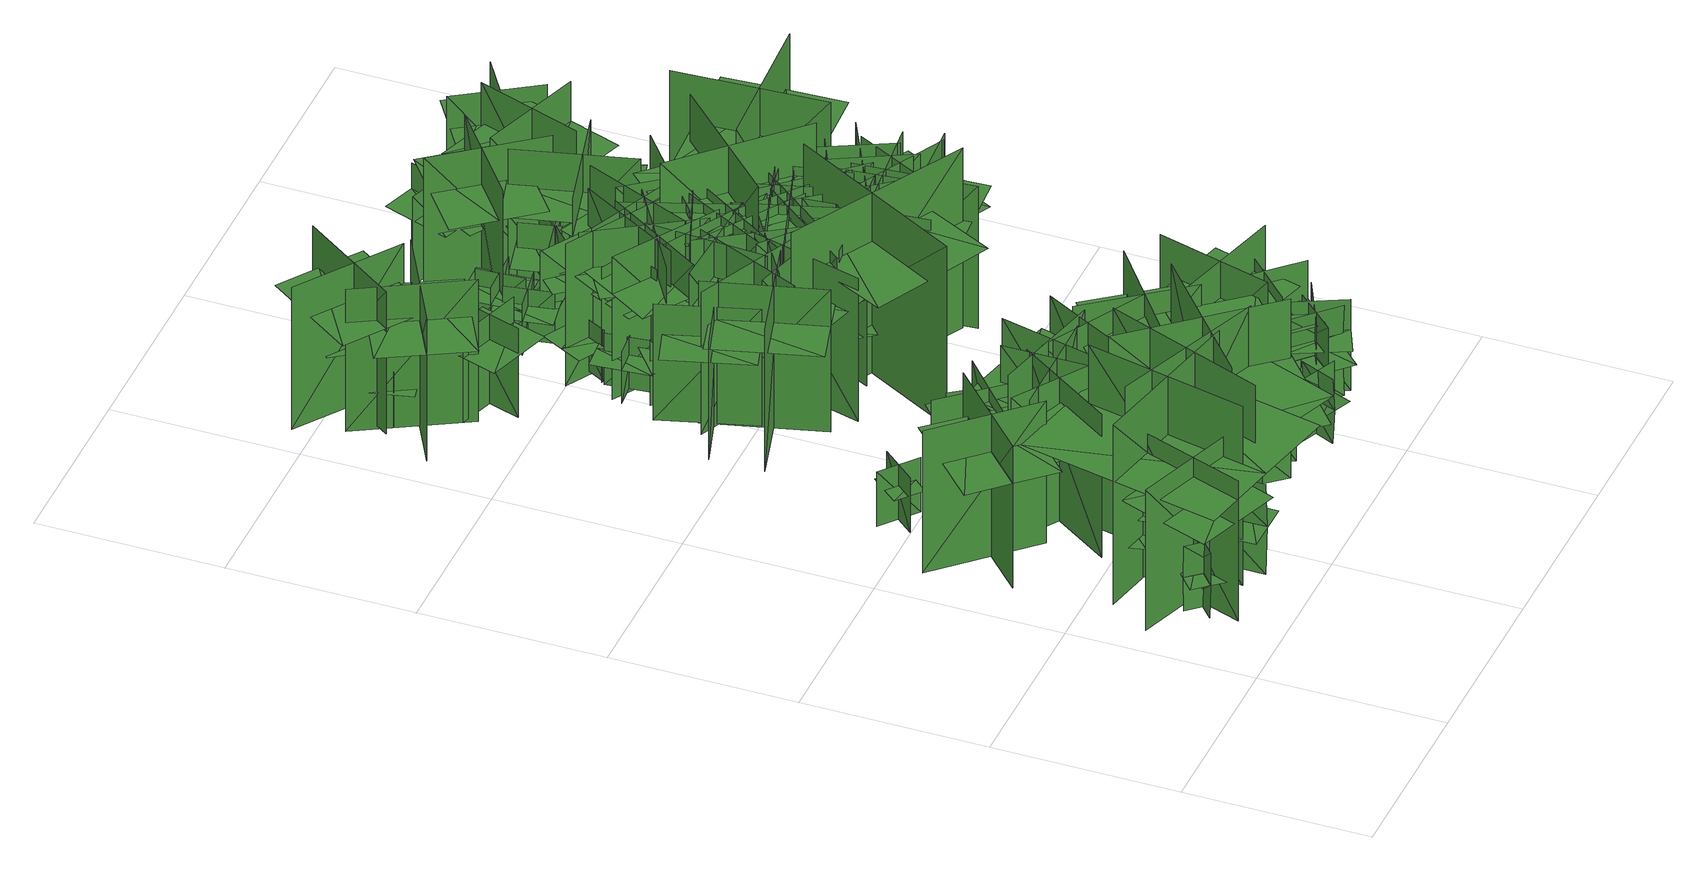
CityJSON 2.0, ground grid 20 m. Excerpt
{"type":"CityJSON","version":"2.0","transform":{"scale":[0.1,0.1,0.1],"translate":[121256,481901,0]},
"CityObjects":{
"tree1":{"type":"SolitaryVegetationObject","geometry":[{"type":"MultiSurface","lod":"1","boundaries":[[[0,1,2]],[[0,2,3]],[[4,5,6]],[[4,6,7]],[[8,9,5]],[[8,5,4]],[[10,11,1]],[[10,1,0]],[[0,1,12]],[[0,12,13]],[[0,14,15]],[[0,15,1]]]}]},
"tree2":{"type":"SolitaryVegetationObject","geometry":[{"type":"MultiSurface","lod":"1","boundaries":[[[16,17,18]],[[16,18,19]],[[20,21,22]],[[20,22,23]],[[24,25,26]],[[24,26,27]],[[24,27,28]],[[24,28,29]]]}]},
"tree3":{"type":"SolitaryVegetationObject","geometry":[{"type":"MultiSurface","lod":"1","boundaries":[[[30,31,32]],[[30,32,33]],[[34,35,36]],[[34,36,37]],[[38,39,40]],[[38,40,41]],[[38,41,42]],[[38,42,43]]]}]},
"tree4":{"type":"SolitaryVegetationObject","geometry":[{"type":"MultiSurface","lod":"1","boundaries":[[[44,45,46]],[[44,46,47]],[[48,49,50]],[[48,50,51]],[[52,53,54]],[[52,54,55]],[[52,56,57]],[[52,57,53]]]}]},
"tree5":{"type":"SolitaryVegetationObject","geometry":[{"type":"MultiSurface","lod":"1","boundaries":[[[58,59,60]],[[58,60,61]],[[62,63,64]],[[62,64,65]],[[66,67,68]],[[66,68,69]],[[66,70,71]],[[66,71,67]]]}]},
"tree6":{"type":"SolitaryVegetationObject","geometry":[{"type":"MultiSurface","lod":"1","boundaries":[[[72,73,74]],[[72,74,75]],[[76,77,78]],[[76,78,79]],[[80,81,77]],[[80,77,76]],[[82,83,73]],[[82,73,72]],[[72,73,84]],[[72,84,85]],[[72,86,87]],[[72,87,73]]]}]},
"tree7":{"type":"SolitaryVegetationObject","geometry":[{"type":"MultiSurface","lod":"1","boundaries":[[[88,89,90]],[[88,90,91]],[[92,93,94]],[[92,94,95]],[[96,97,98]],[[96,98,99]],[[96,99,100]],[[96,100,101]]]}]},
"tree8":{"type":"SolitaryVegetationObject","geometry":[{"type":"MultiSurface","lod":"1","boundaries":[[[102,103,104]],[[102,104,105]],[[106,107,108]],[[106,108,109]],[[110,111,112]],[[110,112,113]],[[110,113,114]],[[110,114,115]]]}]},
"tree9":{"type":"SolitaryVegetationObject","geometry":[{"type":"MultiSurface","lod":"1","boundaries":[[[116,117,118]],[[116,118,119]],[[120,121,122]],[[120,122,123]],[[124,125,126]],[[124,126,127]],[[124,128,129]],[[124,129,125]]]}]},
"tree10":{"type":"SolitaryVegetationObject","geometry":[{"type":"MultiSurface","lod":"1","boundaries":[[[130,131,132]],[[130,132,133]],[[134,135,136]],[[134,136,137]],[[138,139,140]],[[138,140,141]],[[138,141,142]],[[138,142,143]]]}]},
"tree11":{"type":"SolitaryVegetationObject","geometry":[{"type":"MultiSurface","lod":"1","boundaries":[[[144,145,146]],[[144,146,147]],[[148,149,150]],[[148,150,151]],[[152,153,149]],[[152,149,148]],[[154,155,145]],[[154,145,144]],[[144,145,156]],[[144,156,157]],[[144,158,159]],[[144,159,145]]]}]},
"tree12":{"type":"SolitaryVegetationObject","geometry":[{"type":"MultiSurface","lod":"1","boundaries":[[[160,161,162]],[[160,162,163]],[[164,165,166]],[[164,166,167]],[[168,169,170]],[[168,170,171]],[[168,171,172]],[[168,172,173]]]}]},
"tree13":{"type":"SolitaryVegetationObject","geometry":[{"type":"MultiSurface","lod":"1","boundaries":[[[174,175,176]],[[174,176,177]],[[178,179,180]],[[178,180,181]],[[182,183,184]],[[182,184,185]],[[182,186,187]],[[182,187,183]]]}]},
"tree14":{"type":"SolitaryVegetationObject","geometry":[{"type":"MultiSurface","lod":"1","boundaries":[[[188,189,190]],[[188,190,191]],[[192,193,194]],[[192,194,195]],[[196,197,198]],[[196,198,199]],[[196,199,200]],[[196,200,201]]]}]},
"tree15":{"type":"SolitaryVegetationObject","geometry":[{"type":"MultiSurface","lod":"1","boundaries":[[[202,203,204]],[[202,204,205]],[[206,207,208]],[[206,208,209]],[[210,211,212]],[[210,212,213]],[[210,214,215]],[[210,215,211]]]}]},
"tree16":{"type":"SolitaryVegetationObject","geometry":[{"type":"MultiSurface","lod":"1","boundaries":[[[216,217,218]],[[216,218,219]],[[220,221,222]],[[220,222,223]],[[224,225,226]],[[224,226,227]],[[224,228,229]],[[224,229,225]]]}]},
"tree17":{"type":"SolitaryVegetationObject","geometry":[{"type":"MultiSurface","lod":"1","boundaries":[[[230,231,232]],[[230,232,233]],[[234,235,236]],[[234,236,237]],[[238,239,240]],[[238,240,241]],[[238,241,242]],[[238,242,243]]]}]},
"tree18":{"type":"SolitaryVegetationObject","geometry":[{"type":"MultiSurface","lod":"1","boundaries":[[[244,245,246]],[[244,246,247]],[[248,249,250]],[[248,250,251]],[[252,253,254]],[[252,254,255]],[[252,255,256]],[[252,256,257]]]}]},
"tree19":{"type":"SolitaryVegetationObject","geometry":[{"type":"MultiSurface","lod":"1","boundaries":[[[258,259,260]],[[258,260,261]],[[262,263,264]],[[262,264,265]],[[266,267,268]],[[266,268,269]],[[266,270,271]],[[266,271,267]]]}]},
"tree20":{"type":"SolitaryVegetationObject","geometry":[{"type":"MultiSurface","lod":"1","boundaries":[[[272,273,274]],[[272,274,275]],[[276,277,278]],[[276,278,279]],[[280,281,282]],[[280,282,283]],[[280,284,285]],[[280,285,281]]]}]},
"tree21":{"type":"SolitaryVegetationObject","geometry":[{"type":"MultiSurface","lod":"1","boundaries":[[[286,287,288]],[[286,288,289]],[[290,291,292]],[[290,292,293]],[[294,295,296]],[[294,296,297]],[[294,298,299]],[[294,299,295]]]}]},
"tree22":{"type":"SolitaryVegetationObject","geometry":[{"type":"MultiSurface","lod":"1","boundaries":[[[300,301,302]],[[300,302,303]],[[304,305,306]],[[304,306,307]],[[308,309,310]],[[308,310,311]],[[308,311,312]],[[308,312,313]]]}]},
"tree23":{"type":"SolitaryVegetationObject","geometry":[{"type":"MultiSurface","lod":"1","boundaries":[[[314,315,316]],[[314,316,317]],[[318,319,320]],[[318,320,321]],[[322,323,324]],[[322,324,325]],[[322,326,327]],[[322,327,323]]]}]},
"tree24":{"type":"SolitaryVegetationObject","geometry":[{"type":"MultiSurface","lod":"1","boundaries":[[[328,329,330]],[[328,330,331]],[[332,333,334]],[[332,334,335]],[[336,337,338]],[[336,338,339]],[[336,340,341]],[[336,341,337]]]}]},
"tree25":{"type":"SolitaryVegetationObject","geometry":[{"type":"MultiSurface","lod":"1","boundaries":[[[342,343,344]],[[342,344,345]],[[346,347,348]],[[346,348,349]],[[350,351,352]],[[350,352,353]],[[350,354,355]],[[350,355,351]]]}]},
"tree26":{"type":"SolitaryVegetationObject","geometry":[{"type":"MultiSurface","lod":"1","boundaries":[[[356,357,358]],[[356,358,359]],[[360,361,362]],[[360,362,363]],[[364,365,366]],[[364,366,367]],[[364,367,368]],[[364,368,369]]]}]},
"tree27":{"type":"SolitaryVegetationObject","geometry":[{"type":"MultiSurface","lod":"1","boundaries":[[[370,371,372]],[[370,372,373]],[[374,375,376]],[[374,376,377]],[[378,379,380]],[[378,380,381]],[[378,381,382]],[[378,382,383]]]}]},
"tree28":{"type":"SolitaryVegetationObject","geometry":[{"type":"MultiSurface","lod":"1","boundaries":[[[384,385,386]],[[384,386,387]],[[388,389,390]],[[388,390,391]],[[392,393,394]],[[392,394,395]],[[392,395,396]],[[392,396,397]]]}]},
"tree29":{"type":"SolitaryVegetationObject","geometry":[{"type":"MultiSurface","lod":"1","boundaries":[[[398,399,400]],[[398,400,401]],[[402,403,404]],[[402,404,405]],[[406,407,408]],[[406,408,409]],[[406,409,410]],[[406,410,411]]]}]},
"tree30":{"type":"SolitaryVegetationObject","geometry":[{"type":"MultiSurface","lod":"1","boundaries":[[[412,413,414]],[[412,414,415]],[[416,417,418]],[[416,418,419]],[[420,421,422]],[[420,422,423]],[[420,424,425]],[[420,425,421]]]}]},
"tree31":{"type":"SolitaryVegetationObject","geometry":[{"type":"MultiSurface","lod":"1","boundaries":[[[426,427,428]],[[426,428,429]],[[430,431,432]],[[430,432,433]],[[434,435,436]],[[434,436,437]],[[434,438,439]],[[434,439,435]]]}]},
"tree32":{"type":"SolitaryVegetationObject","geometry":[{"type":"MultiSurface","lod":"1","boundaries":[[[440,441,442]],[[440,442,443]],[[444,445,446]],[[444,446,447]],[[448,449,450]],[[448,450,451]],[[448,452,453]],[[448,453,449]]]}]},
"tree33":{"type":"SolitaryVegetationObject","geometry":[{"type":"MultiSurface","lod":"1","boundaries":[[[454,455,456]],[[454,456,457]],[[458,459,460]],[[458,460,461]],[[462,463,464]],[[462,464,465]],[[462,465,466]],[[462,466,467]]]}]},
"tree34":{"type":"SolitaryVegetationObject","geometry":[{"type":"MultiSurface","lod":"1","boundaries":[[[468,469,470]],[[468,470,471]],[[472,473,474]],[[472,474,475]],[[476,477,478]],[[476,478,479]],[[476,479,480]],[[476,480,481]]]}]},
"tree35":{"type":"SolitaryVegetationObject","geometry":[{"type":"MultiSurface","lod":"1","boundaries":[[[482,483,484]],[[482,484,485]],[[486,487,488]],[[486,488,489]],[[490,491,492]],[[490,492,493]],[[490,494,495]],[[490,495,491]]]}]},
"tree36":{"type":"SolitaryVegetationObject","geometry":[{"type":"MultiSurface","lod":"1","boundaries":[[[496,497,498]],[[496,498,499]],[[500,501,502]],[[500,502,503]],[[504,505,506]],[[504,506,507]],[[504,507,508]],[[504,508,509]]]}]},
"tree37":{"type":"SolitaryVegetationObject","geometry":[{"type":"MultiSurface","lod":"1","boundaries":[[[510,511,512]],[[510,512,513]],[[514,515,516]],[[514,516,517]],[[518,519,520]],[[518,520,521]],[[518,521,522]],[[518,522,523]]]}]},
"tree38":{"type":"SolitaryVegetationObject","geometry":[{"type":"MultiSurface","lod":"1","boundaries":[[[524,525,526]],[[524,526,527]],[[528,529,530]],[[528,530,531]],[[532,533,534]],[[532,534,535]],[[532,536,537]],[[532,537,533]]]}]},
"tree39":{"type":"SolitaryVegetationObject","geometry":[{"type":"MultiSurface","lod":"1","boundaries":[[[538,539,540]],[[538,540,541]],[[542,543,544]],[[542,544,545]],[[546,547,543]],[[546,543,542]],[[548,549,539]],[[548,539,538]],[[538,539,550]],[[538,550,551]],[[538,552,553]],[[538,553,539]]]}]},
"tree40":{"type":"SolitaryVegetationObject","geometry":[{"type":"MultiSurface","lod":"1","boundaries":[[[554,555,556]],[[554,556,557]],[[558,559,560]],[[558,560,561]],[[562,563,564]],[[562,564,565]],[[562,566,567]],[[562,567,563]]]}]},
"tree41":{"type":"SolitaryVegetationObject","geometry":[{"type":"MultiSurface","lod":"1","boundaries":[[[568,569,570]],[[568,570,571]],[[572,573,574]],[[572,574,575]],[[576,577,578]],[[576,578,579]],[[576,579,580]],[[576,580,581]]]}]},
"tree42":{"type":"SolitaryVegetationObject","geometry":[{"type":"MultiSurface","lod":"1","boundaries":[[[582,583,584]],[[582,584,585]],[[586,587,588]],[[586,588,589]],[[590,591,592]],[[590,592,593]],[[590,594,595]],[[590,595,591]]]}]},
"tree43":{"type":"SolitaryVegetationObject","geometry":[{"type":"MultiSurface","lod":"1","boundaries":[[[596,597,598]],[[596,598,599]],[[600,601,602]],[[600,602,603]],[[604,605,606]],[[604,606,607]],[[604,607,608]],[[604,608,609]]]}]},
"tree44":{"type":"SolitaryVegetationObject","geometry":[{"type":"MultiSurface","lod":"1","boundaries":[[[610,611,612]],[[610,612,613]],[[614,615,616]],[[614,616,617]],[[618,619,620]],[[618,620,621]],[[618,621,622]],[[618,622,623]]]}]},
"tree45":{"type":"SolitaryVegetationObject","geometry":[{"type":"MultiSurface","lod":"1","boundaries":[[[624,625,626]],[[624,626,627]],[[628,629,630]],[[628,630,631]],[[632,633,634]],[[632,634,635]],[[632,636,637]],[[632,637,633]]]}]},
"tree46":{"type":"SolitaryVegetationObject","geometry":[{"type":"MultiSurface","lod":"1","boundaries":[[[638,639,640]],[[638,640,641]],[[642,643,644]],[[642,644,645]],[[646,647,648]],[[646,648,649]],[[646,650,651]],[[646,651,647]]]}]},
"tree47":{"type":"SolitaryVegetationObject","geometry":[{"type":"MultiSurface","lod":"1","boundaries":[[[652,653,654]],[[652,654,655]],[[656,657,658]],[[656,658,659]],[[660,661,662]],[[660,662,663]],[[660,663,664]],[[660,664,665]]]}]},
"tree48":{"type":"SolitaryVegetationObject","geometry":[{"type":"MultiSurface","lod":"1","boundaries":[[[666,667,668]],[[666,668,669]],[[670,671,672]],[[670,672,673]],[[674,675,676]],[[674,676,677]],[[674,678,679]],[[674,679,675]]]}]},
"tree49":{"type":"SolitaryVegetationObject","geometry":[{"type":"MultiSurface","lod":"1","boundaries":[[[680,681,682]],[[680,682,683]],[[684,685,686]],[[684,686,687]],[[688,689,690]],[[688,690,691]],[[688,692,693]],[[688,693,689]]]}]},
"tree50":{"type":"SolitaryVegetationObject","geometry":[{"type":"MultiSurface","lod":"1","boundaries":[[[694,695,696]],[[694,696,697]],[[698,699,700]],[[698,700,701]],[[702,703,704]],[[702,704,705]],[[702,706,707]],[[702,707,703]]]}]},
"tree51":{"type":"SolitaryVegetationObject","geometry":[{"type":"MultiSurface","lod":"1","boundaries":[[[708,709,710]],[[708,710,711]],[[712,713,714]],[[712,714,715]],[[716,717,718]],[[716,718,719]],[[716,719,720]],[[716,720,721]]]}]},
"tree52":{"type":"SolitaryVegetationObject","geometry":[{"type":"MultiSurface","lod":"1","boundaries":[[[722,723,724]],[[722,724,725]],[[726,727,728]],[[726,728,729]],[[730,731,727]],[[730,727,726]],[[732,733,723]],[[732,723,722]],[[722,723,734]],[[722,734,735]],[[722,736,737]],[[722,737,723]]]}]},
"tree53":{"type":"SolitaryVegetationObject","geometry":[{"type":"MultiSurface","lod":"1","boundaries":[[[738,739,740]],[[738,740,741]],[[742,743,744]],[[742,744,745]],[[746,747,748]],[[746,748,749]],[[746,750,751]],[[746,751,747]]]}]},
"tree54":{"type":"SolitaryVegetationObject","geometry":[{"type":"MultiSurface","lod":"1","boundaries":[[[752,753,754]],[[752,754,755]],[[756,757,758]],[[756,758,759]],[[760,761,762]],[[760,762,763]],[[760,764,765]],[[760,765,761]]]}]},
"tree55":{"type":"SolitaryVegetationObject","geometry":[{"type":"MultiSurface","lod":"1","boundaries":[[[766,767,768]],[[766,768,769]],[[770,771,772]],[[770,772,773]],[[774,775,776]],[[774,776,777]],[[774,778,779]],[[774,779,775]]]}]},
"tree56":{"type":"SolitaryVegetationObject","geometry":[{"type":"MultiSurface","lod":"1","boundaries":[[[780,781,782]],[[780,782,783]],[[784,785,786]],[[784,786,787]],[[788,789,790]],[[788,790,791]],[[788,792,793]],[[788,793,789]]]}]},
"tree57":{"type":"SolitaryVegetationObject","geometry":[{"type":"MultiSurface","lod":"1","boundaries":[[[794,795,796]],[[794,796,797]],[[798,799,800]],[[798,800,801]],[[802,803,804]],[[802,804,805]],[[802,806,807]],[[802,807,803]]]}]},
"tree58":{"type":"SolitaryVegetationObject","geometry":[{"type":"MultiSurface","lod":"1","boundaries":[[[808,809,810]],[[808,810,811]],[[812,813,814]],[[812,814,815]],[[816,817,818]],[[816,818,819]],[[816,820,821]],[[816,821,817]]]}]},
"tree59":{"type":"SolitaryVegetationObject","geometry":[{"type":"MultiSurface","lod":"1","boundaries":[[[822,823,824]],[[822,824,825]],[[826,827,828]],[[826,828,829]],[[830,831,832]],[[830,832,833]],[[830,833,834]],[[830,834,835]]]}]},
"tree60":{"type":"SolitaryVegetationObject","geometry":[{"type":"MultiSurface","lod":"1","boundaries":[[[836,837,838]],[[836,838,839]],[[840,841,842]],[[840,842,843]],[[844,845,846]],[[844,846,847]],[[844,848,849]],[[844,849,845]]]}]},
"tree61":{"type":"SolitaryVegetationObject","geometry":[{"type":"MultiSurface","lod":"1","boundaries":[[[850,851,852]],[[850,852,853]],[[854,855,856]],[[854,856,857]],[[858,859,860]],[[858,860,861]],[[858,862,863]],[[858,863,859]]]}]},
"tree62":{"type":"SolitaryVegetationObject","geometry":[{"type":"MultiSurface","lod":"1","boundaries":[[[864,865,866]],[[864,866,867]],[[868,869,870]],[[868,870,871]],[[872,873,874]],[[872,874,875]],[[872,876,877]],[[872,877,873]]]}]},
"tree63":{"type":"SolitaryVegetationObject","geometry":[{"type":"MultiSurface","lod":"1","boundaries":[[[878,879,880]],[[878,880,881]],[[882,883,884]],[[882,884,885]],[[886,887,888]],[[886,888,889]],[[886,890,891]],[[886,891,887]]]}]},
"tree64":{"type":"SolitaryVegetationObject","geometry":[{"type":"MultiSurface","lod":"1","boundaries":[[[892,893,894]],[[892,894,895]],[[896,897,898]],[[896,898,899]],[[900,901,902]],[[900,902,903]],[[900,904,905]],[[900,905,901]]]}]},
"tree65":{"type":"SolitaryVegetationObject","geometry":[{"type":"MultiSurface","lod":"1","boundaries":[[[906,907,908]],[[906,908,909]],[[910,911,912]],[[910,912,913]],[[914,915,916]],[[914,916,917]],[[914,917,918]],[[914,918,919]]]}]},
"tree66":{"type":"SolitaryVegetationObject","geometry":[{"type":"MultiSurface","lod":"1","boundaries":[[[920,921,922]],[[920,922,923]],[[924,925,926]],[[924,926,927]],[[928,929,930]],[[928,930,931]],[[928,932,933]],[[928,933,929]]]}]},
"tree67":{"type":"SolitaryVegetationObject","geometry":[{"type":"MultiSurface","lod":"1","boundaries":[[[934,935,936]],[[934,936,937]],[[938,939,940]],[[938,940,941]],[[942,943,944]],[[942,944,945]],[[942,946,947]],[[942,947,943]]]}]},
"tree68":{"type":"SolitaryVegetationObject","geometry":[{"type":"MultiSurface","lod":"1","boundaries":[[[948,949,950]],[[948,950,951]],[[952,953,954]],[[952,954,955]],[[956,957,958]],[[956,958,959]],[[956,959,960]],[[956,960,961]]]}]},
"tree69":{"type":"SolitaryVegetationObject","geometry":[{"type":"MultiSurface","lod":"1","boundaries":[[[962,963,964]],[[962,964,965]],[[966,967,968]],[[966,968,969]],[[970,971,972]],[[970,972,973]],[[970,974,975]],[[970,975,971]]]}]},
"tree70":{"type":"SolitaryVegetationObject","geometry":[{"type":"MultiSurface","lod":"1","boundaries":[[[976,977,978]],[[976,978,979]],[[980,981,982]],[[980,982,983]],[[984,985,986]],[[984,986,987]],[[984,988,989]],[[984,989,985]]]}]},
"tree71":{"type":"SolitaryVegetationObject","geometry":[{"type":"MultiSurface","lod":"1","boundaries":[[[990,991,992]],[[990,992,993]],[[994,995,996]],[[994,996,997]],[[998,999,1000]],[[998,1000,1001]],[[998,1001,1002]],[[998,1002,1003]]]}]},
"tree72":{"type":"SolitaryVegetationObject","geometry":[{"type":"MultiSurface","lod":"1","boundaries":[[[1004,1005,1006]],[[1004,1006,1007]],[[1008,1009,1010]],[[1008,1010,1011]],[[1012,1013,1014]],[[1012,1014,1015]],[[1012,1015,1016]],[[1012,1016,1017]]]}]},
"tree73":{"type":"SolitaryVegetationObject","geometry":[{"type":"MultiSurface","lod":"1","boundaries":[[[1018,1019,1020]],[[1018,1020,1021]],[[1022,1023,1024]],[[1022,1024,1025]],[[1026,1027,1028]],[[1026,1028,1029]],[[1026,1030,1031]],[[1026,1031,1027]]]}]},
"tree74":{"type":"SolitaryVegetationObject","geometry":[{"type":"MultiSurface","lod":"1","boundaries":[[[1032,1033,1034]],[[1032,1034,1035]],[[1036,1037,1038]],[[1036,1038,1039]],[[1040,1041,1042]],[[1040,1042,1043]],[[1040,1044,1045]],[[1040,1045,1041]]]}]},
"tree75":{"type":"SolitaryVegetationObject","geometry":[{"type":"MultiSurface","lod":"1","boundaries":[[[1046,1047,1048]],[[1046,1048,1049]],[[1050,1051,1052]],[[1050,1052,1053]],[[1054,1055,1056]],[[1054,1056,1057]],[[1054,1058,1059]],[[1054,1059,1055]]]}]},
"tree76":{"type":"SolitaryVegetationObject","geometry":[{"type":"MultiSurface","lod":"1","boundaries":[[[1060,1061,1062]],[[1060,1062,1063]],[[1064,1065,1066]],[[1064,1066,1067]],[[1068,1069,1070]],[[1068,1070,1071]],[[1068,1072,1073]],[[1068,1073,1069]]]}]},
"tree77":{"type":"SolitaryVegetationObject","geometry":[{"type":"MultiSurface","lod":"1","boundaries":[[[1074,1075,1076]],[[1074,1076,1077]],[[1078,1079,1080]],[[1078,1080,1081]],[[1082,1083,1084]],[[1082,1084,1085]],[[1082,1085,1086]],[[1082,1086,1087]]]}]},
"tree78":{"type":"SolitaryVegetationObject","geometry":[{"type":"MultiSurface","lod":"1","boundaries":[[[1088,1089,1090]],[[1088,1090,1091]],[[1092,1093,1094]],[[1092,1094,1095]],[[1096,1097,1098]],[[1096,1098,1099]],[[1096,1100,1101]],[[1096,1101,1097]]]}]},
"tree79":{"type":"SolitaryVegetationObject","geometry":[{"type":"MultiSurface","lod":"1","boundaries":[[[1102,1103,1104]],[[1102,1104,1105]],[[1106,1107,1108]],[[1106,1108,1109]],[[1110,1111,1112]],[[1110,1112,1113]],[[1110,1114,1115]],[[1110,1115,1111]]]}]},
"tree80":{"type":"SolitaryVegetationObject","geometry":[{"type":"MultiSurface","lod":"1","boundaries":[[[1116,1117,1118]],[[1116,1118,1119]],[[1120,1121,1122]],[[1120,1122,1123]],[[1124,1125,1126]],[[1124,1126,1127]],[[1124,1127,1128]],[[1124,1128,1129]]]}]},
"tree81":{"type":"SolitaryVegetationObject","geometry":[{"type":"MultiSurface","lod":"1","boundaries":[[[1130,1131,1132]],[[1130,1132,1133]],[[1134,1135,1136]],[[1134,1136,1137]],[[1138,1139,1140]],[[1138,1140,1141]],[[1138,1142,1143]],[[1138,1143,1139]]]}]},
"tree82":{"type":"SolitaryVegetationObject","geometry":[{"type":"MultiSurface","lod":"1","boundaries":[[[1144,1145,1146]],[[1144,1146,1147]],[[1148,1149,1150]],[[1148,1150,1151]],[[1152,1153,1154]],[[1152,1154,1155]],[[1152,1156,1157]],[[1152,1157,1153]]]}]},
"tree83":{"type":"SolitaryVegetationObject","geometry":[{"type":"MultiSurface","lod":"1","boundaries":[[[1158,1159,1160]],[[1158,1160,1161]],[[1162,1163,1164]],[[1162,1164,1165]],[[1166,1167,1168]],[[1166,1168,1169]],[[1166,1170,1171]],[[1166,1171,1167]]]}]},
"tree84":{"type":"SolitaryVegetationObject","geometry":[{"type":"MultiSurface","lod":"1","boundaries":[[[1172,1173,1174]],[[1172,1174,1175]],[[1176,1177,1178]],[[1176,1178,1179]],[[1180,1181,1182]],[[1180,1182,1183]],[[1180,1183,1184]],[[1180,1184,1185]]]}]},
"tree85":{"type":"SolitaryVegetationObject","geometry":[{"type":"MultiSurface","lod":"1","boundaries":[[[1186,1187,1188]],[[1186,1188,1189]],[[1190,1191,1192]],[[1190,1192,1193]],[[1194,1195,1196]],[[1194,1196,1197]],[[1194,1198,1199]],[[1194,1199,1195]]]}]},
"tree86":{"type":"SolitaryVegetationObject","geometry":[{"type":"MultiSurface","lod":"1","boundaries":[[[1200,1201,1202]],[[1200,1202,1203]],[[1204,1205,1206]],[[1204,1206,1207]],[[1208,1209,1210]],[[1208,1210,1211]],[[1208,1211,1212]],[[1208,1212,1213]]]}]},
"tree87":{"type":"SolitaryVegetationObject","geometry":[{"type":"MultiSurface","lod":"1","boundaries":[[[1214,1215,1216]],[[1214,1216,1217]],[[1218,1219,1220]],[[1218,1220,1221]],[[1222,1223,1224]],[[1222,1224,1225]],[[1222,1225,1226]],[[1222,1226,1227]]]}]},
"tree88":{"type":"SolitaryVegetationObject","geometry":[{"type":"MultiSurface","lod":"1","boundaries":[[[1228,1229,1230]],[[1228,1230,1231]],[[1232,1233,1234]],[[1232,1234,1235]],[[1236,1237,1238]],[[1236,1238,1239]],[[1236,1240,1241]],[[1236,1241,1237]]]}]},
"tree89":{"type":"SolitaryVegetationObject","geometry":[{"type":"MultiSurface","lod":"1","boundaries":[[[1242,1243,1244]],[[1242,1244,1245]],[[1246,1247,1248]],[[1246,1248,1249]],[[1250,1251,1252]],[[1250,1252,1253]],[[1250,1254,1255]],[[1250,1255,1251]]]}]},
"tree90":{"type":"SolitaryVegetationObject","geometry":[{"type":"MultiSurface","lod":"1","boundaries":[[[1256,1257,1258]],[[1256,1258,1259]],[[1260,1261,1262]],[[1260,1262,1263]],[[1264,1265,1266]],[[1264,1266,1267]],[[1264,1268,1269]],[[1264,1269,1265]]]}]},
"tree91":{"type":"SolitaryVegetationObject","geometry":[{"type":"MultiSurface","lod":"1","boundaries":[[[1270,1271,1272]],[[1270,1272,1273]],[[1274,1275,1276]],[[1274,1276,1277]],[[1278,1279,1280]],[[1278,1280,1281]],[[1278,1282,1283]],[[1278,1283,1279]]]}]},
"tree92":{"type":"SolitaryVegetationObject","geometry":[{"type":"MultiSurface","lod":"1","boundaries":[[[1284,1285,1286]],[[1284,1286,1287]],[[1288,1289,1290]],[[1288,1290,1291]],[[1292,1293,1294]],[[1292,1294,1295]],[[1292,1296,1297]],[[1292,1297,1293]]]}]},
"tree93":{"type":"SolitaryVegetationObject","geometry":[{"type":"MultiSurface","lod":"1","boundaries":[[[1298,1299,1300]],[[1298,1300,1301]],[[1302,1303,1304]],[[1302,1304,1305]],[[1306,1307,1308]],[[1306,1308,1309]],[[1306,1309,1310]],[[1306,1310,1311]]]}]},
"tree94":{"type":"SolitaryVegetationObject","geometry":[{"type":"MultiSurface","lod":"1","boundaries":[[[1312,1313,1314]],[[1312,1314,1315]],[[1316,1317,1318]],[[1316,1318,1319]],[[1320,1321,1322]],[[1320,1322,1323]],[[1320,1324,1325]],[[1320,1325,1321]]]}]},
"tree95":{"type":"SolitaryVegetationObject","geometry":[{"type":"MultiSurface","lod":"1","boundaries":[[[1326,1327,1328]],[[1326,1328,1329]],[[1330,1331,1332]],[[1330,1332,1333]],[[1334,1335,1336]],[[1334,1336,1337]],[[1334,1337,1338]],[[1334,1338,1339]]]}]},
"tree96":{"type":"SolitaryVegetationObject","geometry":[{"type":"MultiSurface","lod":"1","boundaries":[[[1340,1341,1342]],[[1340,1342,1343]],[[1344,1345,1346]],[[1344,1346,1347]],[[1348,1349,1350]],[[1348,1350,1351]],[[1348,1351,1352]],[[1348,1352,1353]]]}]},
"tree97":{"type":"SolitaryVegetationObject","geometry":[{"type":"MultiSurface","lod":"1","boundaries":[[[1354,1355,1356]],[[1354,1356,1357]],[[1358,1359,1360]],[[1358,1360,1361]],[[1362,1363,1364]],[[1362,1364,1365]],[[1362,1366,1367]],[[1362,1367,1363]]]}]},
"tree98":{"type":"SolitaryVegetationObject","geometry":[{"type":"MultiSurface","lod":"1","boundaries":[[[1368,1369,1370]],[[1368,1370,1371]],[[1372,1373,1374]],[[1372,1374,1375]],[[1376,1377,1378]],[[1376,1378,1379]],[[1376,1379,1380]],[[1376,1380,1381]]]}]},
"tree99":{"type":"SolitaryVegetationObject","geometry":[{"type":"MultiSurface","lod":"1","boundaries":[[[1382,1383,1384]],[[1382,1384,1385]],[[1386,1387,1388]],[[1386,1388,1389]],[[1390,1391,1392]],[[1390,1392,1393]],[[1390,1393,1394]],[[1390,1394,1395]]]}]},
"tree100":{"type":"SolitaryVegetationObject","geometry":[{"type":"MultiSurface","lod":"1","boundaries":[[[1396,1397,1398]],[[1396,1398,1399]],[[1400,1401,1402]],[[1400,1402,1403]],[[1404,1405,1406]],[[1404,1406,1407]],[[1404,1407,1408]],[[1404,1408,1409]]]}]},
"tree101":{"type":"SolitaryVegetationObject","geometry":[{"type":"MultiSurface","lod":"1","boundaries":[[[1410,1411,1412]],[[1410,1412,1413]],[[1414,1415,1416]],[[1414,1416,1417]],[[1418,1419,1420]],[[1418,1420,1421]],[[1418,1421,1422]],[[1418,1422,1423]]]}]},
"tree102":{"type":"SolitaryVegetationObject","geometry":[{"type":"MultiSurface","lod":"1","boundaries":[[[1424,1425,1426]],[[1424,1426,1427]],[[1428,1429,1430]],[[1428,1430,1431]],[[1432,1433,1434]],[[1432,1434,1435]],[[1432,1435,1436]],[[1432,1436,1437]]]}]},
"tree103":{"type":"SolitaryVegetationObject","geometry":[{"type":"MultiSurface","lod":"1","boundaries":[[[1438,1439,1440]],[[1438,1440,1441]],[[1442,1443,1444]],[[1442,1444,1445]],[[1446,1447,1448]],[[1446,1448,1449]],[[1446,1450,1451]],[[1446,1451,1447]]]}]},
"tree104":{"type":"SolitaryVegetationObject","geometry":[{"type":"MultiSurface","lod":"1","boundaries":[[[1452,1453,1454]],[[1452,1454,1455]],[[1456,1457,1458]],[[1456,1458,1459]],[[1460,1461,1462]],[[1460,1462,1463]],[[1460,1463,1464]],[[1460,1464,1465]]]}]},
"tree105":{"type":"SolitaryVegetationObject","geometry":[{"type":"MultiSurface","lod":"1","boundaries":[[[1466,1467,1468]],[[1466,1468,1469]],[[1470,1471,1472]],[[1470,1472,1473]],[[1474,1475,1476]],[[1474,1476,1477]],[[1474,1477,1478]],[[1474,1478,1479]]]}]}
},
"vertices":[
[102,103,47],[70,75,47],[84,58,47],[116,86,47],[100,73,47],[73,105,47],[71,104,86],[99,72,86],[99,72,8],[71,104,8],[101,104,8],[69,76,8],[70,75,86],[102,103,86],[88,119,47],[56,91,47],
[76,49,7],[119,169,7],[119,169,177],[76,49,177],[150,84,7],[150,84,177],[29,127,177],[29,127,7],[150,84,123],[168,134,123],[72,169,123],[53,118,123],[35,68,123],[131,34,123],
[102,184,8],[117,125,8],[117,125,90],[102,184,90],[80,147,8],[140,162,8],[140,162,90],[80,147,90],[87,149,59],[93,124,59],[135,134,59],[129,159,59],[123,184,59],[81,174,59],
[139,101,8],[129,167,8],[129,167,118],[139,101,118],[169,143,8],[103,132,8],[103,132,118],[169,143,118],[169,143,82],[103,132,82],[109,96,82],[175,107,82],[163,178,82],[98,168,82],
[136,360,10],[42,271,10],[42,271,182],[136,360,182],[33,362,10],[123,268,10],[123,268,182],[33,362,182],[128,352,137],[42,271,137],[77,233,137],[163,315,137],[93,390,137],[6,308,137],
[189,82,62],[130,81,62],[130,51,62],[189,51,62],[161,52,62],[160,111,62],[157,111,116],[157,52,116],[157,52,7],[157,111,7],[189,84,7],[129,84,7],[130,81,116],[189,82,116],[189,112,62],[129,112,62],
[239,133,7],[239,133,224],[57,172,224],[57,172,7],[132,66,7],[132,66,224],[170,242,224],[170,242,7],[126,39,154],[218,19,154],[265,239,154],[173,258,154],[82,278,154],[35,58,154],
[84,395,15],[116,432,15],[116,432,81],[84,395,81],[119,398,15],[81,429,15],[81,429,81],[119,398,81],[114,401,56],[128,417,56],[101,439,56],[88,424,56],[75,408,56],[101,386,56],
[123,210,8],[195,317,8],[195,317,181],[123,210,181],[224,230,8],[116,302,8],[116,302,181],[224,230,181],[129,219,136],[195,317,136],[153,346,136],[87,247,136],[172,190,136],[238,289,136],
[217,86,6],[189,167,6],[189,167,121],[217,86,121],[244,141,6],[163,113,6],[163,113,121],[244,141,121],[235,138,78],[223,171,78],[166,152,78],[177,118,78],[189,84,78],[246,104,78],
[225,124,47],[195,94,47],[211,79,47],[241,109,47],[226,95,47],[196,125,47],[194,123,86],[224,93,86],[224,93,8],[194,123,8],[224,126,8],[194,95,8],[195,94,86],[225,124,86],[210,139,47],[180,109,47],
[168,67,7],[168,67,224],[235,242,224],[235,242,7],[119,184,7],[119,184,224],[287,119,224],[287,119,7],[93,194,153],[59,106,153],[269,25,153],[303,113,153],[336,200,153],[127,281,153],
[120,387,11],[190,308,11],[190,308,152],[120,387,152],[115,303,11],[195,374,11],[195,374,152],[115,303,152],[126,381,116],[190,308,116],[221,335,116],[157,408,116],[94,353,116],[158,280,116],
[172,368,15],[129,380,15],[129,380,77],[172,368,77],[158,394,15],[146,351,15],[146,351,77],[158,394,77],[158,394,60],[136,400,60],[124,357,60],[146,351,60],[167,345,60],[179,388,60],
[119,284,9],[249,285,9],[249,285,181],[119,284,181],[193,213,9],[192,343,9],[192,343,181],[193,213,181],[130,284,136],[249,285,136],[248,337,136],[130,336,136],[130,233,136],[249,234,136],
[215,133,7],[280,117,7],[280,117,117],[215,133,117],[242,89,7],[258,154,7],[258,154,117],[242,89,117],[242,89,82],[258,154,82],[222,163,82],[207,98,82],[277,81,82],[293,145,82],
[156,396,15],[193,364,15],[193,364,80],[156,396,80],[158,361,15],[191,398,15],[191,398,80],[158,361,80],[162,365,56],[177,352,56],[200,378,56],[185,391,56],[170,405,56],[147,379,56],
[312,87,7],[312,87,224],[190,229,224],[190,229,7],[186,99,7],[186,99,224],[323,216,224],[323,216,7],[165,81,153],[225,10,153],[396,156,153],[336,227,153],[275,298,153],[104,153,153],
[172,392,14],[211,338,14],[211,338,124],[172,392,124],[164,342,14],[218,380,14],[218,380,124],[164,342,124],[164,342,88],[218,380,88],[197,410,88],[143,371,88],[185,312,88],[239,351,88],
[149,318,9],[276,288,9],[276,288,181],[149,318,181],[204,231,9],[234,358,9],[234,358,181],[204,231,181],[160,315,137],[276,288,137],[288,338,137],[172,365,137],[149,265,137],[265,238,137],
[212,288,11],[273,261,11],[273,261,121],[212,288,121],[231,240,11],[257,301,11],[257,301,121],[231,240,121],[231,240,85],[257,301,85],[224,316,85],[198,255,85],[264,226,85],[291,287,85],
[235,331,14],[224,379,14],[224,379,80],[235,331,80],[253,360,14],[205,350,14],[205,350,80],[253,360,80],[248,359,55],[243,379,55],[209,371,55],[214,351,55],[218,332,55],[252,339,55],
[224,214,8],[286,328,8],[286,328,180],[224,214,180],[322,244,8],[208,306,8],[208,306,180],[322,244,180],[229,224,136],[286,328,136],[241,353,136],[184,249,136],[274,200,136],[331,304,136],
[146,942,6],[32,880,6],[32,880,178],[146,942,178],[48,971,6],[110,857,6],[110,857,178],[48,971,178],[137,937,134],[32,880,134],[56,835,134],[161,892,134],[112,982,134],[8,926,134],
[340,92,7],[312,152,7],[312,152,117],[340,92,117],[357,140,7],[297,111,7],[297,111,117],[357,140,117],[357,140,81],[297,111,81],[313,78,81],[373,107,81],[342,172,81],[282,144,81],
[68,929,9],[118,941,9],[118,941,74],[68,929,74],[95,913,9],[95,913,74],[83,962,74],[83,962,9],[95,913,51],[121,919,51],[110,968,51],[83,962,51],[57,956,51],[68,907,51],
[294,187,10],[321,228,10],[321,228,75],[294,187,75],[328,194,10],[287,221,10],[287,221,75],[328,194,75],[324,197,50],[335,214,50],[306,233,50],[295,216,50],[284,199,50],[312,180,50],
[293,250,11],[291,299,11],[291,299,77],[293,250,77],[317,276,11],[267,273,11],[267,273,77],[317,276,77],[311,275,52],[310,296,52],[275,294,52],[276,273,52],[277,253,52],[312,255,52],
[298,174,9],[339,202,9],[339,202,75],[298,174,75],[332,168,9],[305,209,9],[305,209,75],[332,168,75],[329,173,50],[346,184,50],[327,213,50],[310,201,50],[293,190,50],[312,161,50],
[127,1037,10],[53,931,10],[53,931,182],[127,1037,182],[26,1019,10],[133,944,10],[133,944,182],[26,1019,182],[121,1028,138],[53,931,138],[95,901,138],[163,998,138],[79,1057,138],[11,960,138],
[188,657,5],[221,532,5],[221,532,177],[188,657,177],[137,568,5],[263,601,5],[263,601,177],[137,568,177],[191,647,133],[221,532,133],[271,545,133],[241,660,133],[141,634,133],[172,519,133],
[173,699,7],[203,597,7],[203,597,148],[173,699,148],[133,625,7],[235,655,7],[235,655,148],[133,625,148],[175,690,112],[203,597,112],[243,609,112],[216,702,112],[135,678,112],[162,585,112],
[125,821,10],[149,895,10],[149,895,118],[125,821,118],[171,844,10],[98,868,10],[98,868,118],[171,844,118],[171,844,88],[183,881,88],[109,905,88],[98,868,88],[86,831,88],[159,807,88],
[320,346,12],[280,299,12],[280,299,94],[320,346,94],[276,342,12],[323,302,12],[323,302,94],[276,342,94],[282,338,63],[265,318,63],[298,290,63],[315,309,63],[331,329,63],[298,357,63],
[382,289,7],[279,210,7],[279,210,179],[382,289,179],[280,302,7],[359,199,7],[359,199,179],[280,302,179],[373,282,135],[279,210,135],[310,169,135],[404,242,135],[342,323,135],[247,251,135],
[302,312,12],[329,270,12],[329,270,78],[302,312,78],[295,277,12],[336,304,12],[336,304,78],[295,277,78],[300,280,53],[311,263,53],[340,282,53],[329,299,53],[318,317,53],[289,298,53],
[138,1008,6],[75,962,6],[75,962,114],[138,1008,114],[87,1016,6],[133,954,6],[133,954,114],[87,1016,114],[87,1016,83],[56,994,83],[101,931,83],[133,954,83],[164,977,83],[118,1039,83],
[221,672,10],[191,709,10],[191,709,89],[221,672,89],[225,709,10],[188,679,10],[188,679,89],[225,709,89],[225,709,64],[188,679,64],[204,659,64],[241,688,64],[208,729,64],[171,699,64],
[408,79,46],[370,96,46],[361,76,47],[400,59,47],[381,68,46],[398,107,46],[396,108,85],[379,69,85],[379,69,8],[396,108,8],[409,81,8],[370,98,8],[370,96,85],[408,79,85],[417,99,47],[378,116,47],
[267,686,5],[214,567,5],[214,567,177],[267,686,177],[171,648,5],[290,595,5],[290,595,177],[171,648,177],[263,676,133],[214,567,133],[261,546,133],[309,655,133],[216,696,133],[167,588,133],
[181,735,12],[181,735,74],[234,740,74],[234,740,12],[204,762,12],[204,762,74],[209,711,74],[209,711,12],[204,770,53],[177,768,53],[182,704,53],[209,706,53],[236,709,53],[231,772,53],
[248,514,4],[282,639,4],[282,639,177],[248,514,177],[337,565,4],[211,600,4],[211,600,177],[337,565,177],[251,525,132],[282,639,132],[233,653,132],[201,539,132],[300,511,132],[332,626,132],
[373,278,9],[343,332,9],[343,332,91],[373,278,91],[385,320,9],[331,290,9],[331,290,91],[385,320,91],[379,316,60],[366,339,60],[328,318,60],[341,296,60],[353,273,60],[391,294,60],
[362,267,9],[396,232,9],[396,232,75],[362,267,75],[361,232,9],[397,266,9],[397,266,75],[361,232,75],[365,236,50],[380,221,50],[404,246,50],[390,260,50],[376,275,50],[351,251,50],
[408,134,10],[414,134,10],[414,145,10],[408,145,10],[411,134,13],[411,134,7],[411,145,7],[411,145,13],[411,141,13],[411,141,7],[408,141,7],[408,141,13],[414,141,13],[414,141,7],
[250,611,7],[304,572,7],[304,572,118],[250,611,118],[258,561,7],[297,615,7],[297,615,118],[258,561,118],[258,561,82],[297,615,82],[268,636,82],[229,583,82],[288,540,82],[327,593,82],
[209,764,11],[209,764,73],[234,811,73],[234,811,11],[199,798,11],[199,798,73],[245,774,73],[245,774,11],[192,802,52],[180,779,52],[236,748,52],[249,772,52],[262,795,52],[205,826,52],
[301,680,6],[191,749,6],[191,749,179],[301,680,179],[278,780,6],[208,670,6],[208,670,179],[278,780,179],[292,686,134],[191,749,134],[164,706,134],[264,643,134],[319,730,134],[218,793,134],
[326,664,5],[196,670,5],[196,670,177],[326,664,177],[257,740,5],[250,610,5],[250,610,177],[257,740,177],[315,664,133],[196,670,133],[193,619,133],[312,613,133],[317,716,133],[199,722,133],
[474,177,5],[348,212,5],[348,212,177],[474,177,177],[423,267,5],[388,141,5],[388,141,177],[423,267,177],[463,180,133],[348,212,133],[335,163,133],[449,131,133],[477,230,133],[362,262,133],
[210,767,9],[282,730,9],[282,730,148],[210,767,148],[226,716,9],[226,716,148],[263,788,148],[263,788,9],[228,718,103],[258,703,103],[288,761,103],[257,777,103],[227,792,103],[198,734,103],
[458,132,62],[417,89,62],[439,68,62],[481,110,62],[460,91,62],[417,132,62],[415,130,116],[457,88,116],[457,88,7],[415,130,7],[457,134,7],[415,91,7],[417,89,116],[458,132,116],[437,153,62],[395,110,62],
[246,689,5],[317,580,5],[317,580,177],[246,689,177],[226,588,5],[334,659,5],[334,659,177],[226,588,177],[252,679,132],[317,580,132],[360,608,132],[295,707,132],[209,651,132],[274,552,132],
[217,794,6],[286,684,6],[286,684,178],[217,794,178],[195,694,6],[305,763,6],[305,763,178],[195,694,178],[223,785,134],[286,684,134],[330,711,134],[266,812,134],[179,757,134],[243,657,134],
[195,799,6],[308,734,6],[308,734,178],[195,799,178],[222,700,6],[288,812,6],[288,812,178],[222,700,178],[205,794,134],[308,734,134],[333,778,134],[231,838,134],[179,749,134],[282,689,134],
[340,570,8],[305,539,8],[305,539,87],[340,570,87],[304,573,8],[335,537,8],[335,537,87],[304,573,87],[304,573,61],[335,537,61],[355,554,61],[324,590,61],[285,556,61],[315,520,61],
[419,102,7],[479,131,7],[479,131,117],[419,102,117],[467,85,7],[438,145,7],[438,145,117],[467,85,117],[467,85,81],[438,145,81],[406,129,81],[434,70,81],[500,101,81],[471,161,81],
[365,545,4],[264,627,4],[264,627,177],[365,545,177],[354,647,4],[272,546,4],[272,546,177],[354,647,177],[357,552,132],[264,627,132],[232,587,132],[324,512,132],[389,592,132],[297,667,132],
[378,622,3],[273,431,3],[273,431,221],[378,622,221],[238,580,3],[238,580,221],[429,476,221],[429,476,3],[369,605,163],[304,638,163],[228,485,163],[293,453,163],[358,421,163],[434,573,163],
[407,133,6],[468,193,6],[468,193,148],[407,133,148],[472,132,6],[413,194,6],[413,194,148],[472,132,148],[472,132,102],[413,194,102],[379,161,102],[439,100,102],[506,165,102],[446,226,102],
[359,613,5],[250,684,5],[250,684,177],[359,613,177],[337,714,5],[266,605,5],[266,605,177],[337,714,177],[349,619,132],[250,684,132],[222,641,132],[321,576,132],[377,662,132],[278,727,132],
[351,622,5],[304,527,5],[304,527,146],[351,622,146],[271,595,5],[367,547,5],[367,547,146],[271,595,146],[347,614,110],[304,527,110],[341,508,110],[384,595,110],[309,632,110],[266,545,110],
[329,740,5],[267,625,5],[267,625,177],[329,740,177],[231,710,5],[345,648,5],[345,648,177],[231,710,177],[324,730,132],[267,625,132],[312,601,132],[369,705,132],[279,754,132],[222,650,132],
[316,642,8],[318,595,8],[318,595,87],[316,642,87],[291,616,8],[339,617,8],[339,617,87],[291,616,87],[291,616,61],[339,617,61],[338,643,61],[290,642,61],[292,590,61],[340,591,61],
[222,855,9],[222,855,71],[275,864,71],[275,864,9],[243,884,9],[243,884,71],[252,833,71],[252,833,9],[242,892,51],[216,888,51],[226,824,51],[253,829,51],[279,833,51],[268,897,51],
[284,548,4],[413,561,4],[413,561,176],[284,548,176],[364,484,4],[351,613,4],[351,613,176],[364,484,176],[295,549,132],[413,561,132],[408,612,132],[290,600,132],[301,498,132],[419,510,132],
[279,778,5],[322,656,5],[322,656,177],[279,778,177],[235,685,5],[358,729,5],[358,729,177],[235,685,177],[283,768,132],[322,656,132],[371,673,132],[331,785,132],[234,751,132],[274,639,132],
[252,848,8],[294,802,8],[294,802,117],[252,848,117],[250,807,8],[250,807,117],[296,849,117],[296,849,8],[251,808,82],[269,789,82],[307,822,82],[289,842,82],[271,862,82],[234,828,82],
[265,599,4],[389,637,4],[389,637,177],[265,599,177],[356,551,4],[318,675,4],[318,675,177],[356,551,177],[276,602,132],[389,637,132],[374,686,132],[260,651,132],[291,553,132],[404,588,132],
[323,824,6],[272,704,6],[272,704,178],[323,824,178],[228,785,6],[347,734,6],[347,734,178],[228,785,178],[318,814,133],[272,704,133],[319,684,133],[366,793,133],[271,834,133],[225,724,133],
[431,293,8],[468,244,8],[468,244,90],[431,293,90],[425,250,8],[474,287,8],[474,287,90],[425,250,90],[431,254,59],[446,234,59],[481,260,59],[466,281,59],[450,301,59],[416,275,59],
[235,893,10],[235,893,72],[288,895,72],[288,895,10],[259,919,10],[259,919,72],[262,867,72],[262,867,10],[259,927,52],[232,926,52],[236,861,52],[262,863,52],[289,864,52],[286,928,52],
[323,619,8],[370,612,8],[370,612,87],[323,619,87],[345,590,8],[351,637,8],[351,637,87],[345,590,87],[345,590,61],[351,637,61],[326,641,61],[319,594,61],[371,587,61],[377,634,61],
[401,565,5],[323,638,5],[323,638,146],[401,565,146],[398,649,5],[325,572,5],[325,572,146],[398,649,146],[394,571,110],[323,638,110],[295,608,110],[365,541,110],[423,602,110],[352,669,110],
[309,574,4],[390,675,4],[390,675,177],[309,574,177],[411,585,4],[309,667,4],[309,667,177],[411,585,177],[316,582,132],[390,675,132],[350,707,132],[276,614,132],[356,550,132],[430,643,132],
[320,536,4],[422,617,4],[422,617,176],[320,536,176],[422,525,4],[341,627,4],[341,627,176],[422,525,176],[329,543,132],[422,617,132],[390,657,132],[297,583,132],[361,502,132],[454,576,132],
[305,765,9],[325,805,9],[325,805,87],[305,765,87],[334,774,9],[334,774,87],[293,794,87],[293,794,9],[332,775,62],[340,792,62],[308,808,62],[300,791,62],[291,774,62],[324,758,62],
[340,718,5],[376,593,5],[376,593,177],[340,718,177],[291,628,5],[416,664,5],[416,664,177],[291,628,177],[343,708,132],[376,593,132],[425,608,132],[392,722,132],[293,693,132],[327,579,132],
[413,623,3],[296,740,3],[296,740,222],[413,623,222],[412,754,3],[295,637,3],[295,637,222],[412,754,222],[403,633,166],[296,740,166],[250,694,166],[357,587,166],[449,679,166],[342,786,166],
[290,887,8],[307,811,8],[307,811,115],[290,887,115],[262,843,8],[338,860,8],[338,860,115],[262,843,115],[262,843,85],[271,805,85],[346,822,85],[338,860,85],[330,898,85],[254,881,85],
[430,514,8],[382,512,8],[382,512,87],[430,514,87],[402,538,8],[405,491,8],[405,491,87],[402,538,87],[402,538,61],[405,491,61],[431,493,61],[428,540,61],[376,537,61],[379,490,61],
[381,686,5],[300,788,5],[300,788,177],[381,686,177],[392,788,5],[291,707,5],[291,707,177],[392,788,177],[374,695,133],[300,788,133],[260,755,133],[334,663,133],[415,727,133],[340,820,133],
[293,841,9],[352,811,9],[352,811,119],[293,841,119],[309,793,9],[339,852,9],[339,852,119],[309,793,119],[309,793,83],[339,852,83],[307,868,83],[277,809,83],[341,776,83],[372,835,83],
[381,710,8],[334,726,8],[334,726,74],[381,710,74],[365,741,8],[349,695,8],[349,695,74],[365,741,74],[363,736,49],[344,742,49],[333,710,49],[352,703,49],[371,696,49],[383,729,49],
[445,662,4],[349,574,4],[349,574,177],[445,662,177],[343,666,4],[430,570,4],[430,570,177],[343,666,177],[437,654,132],[349,574,132],[383,536,132],[471,616,132],[403,692,132],[314,613,132],
[299,855,9],[343,900,9],[343,900,117],[299,855,117],[341,855,9],[341,855,117],[296,899,117],[296,899,9],[339,857,82],[358,876,82],[322,911,82],[303,892,82],[285,873,82],[321,838,82],
[369,818,8],[316,785,8],[316,785,116],[369,818,116],[328,828,8],[328,828,116],[362,774,116],[362,774,8],[330,826,81],[307,812,81],[334,769,81],[357,783,81],[379,797,81],[352,840,81],
[319,908,5],[351,782,5],[351,782,178],[319,908,178],[267,820,5],[393,851,5],[393,851,178],[267,820,178],[322,897,133],[351,782,133],[401,795,133],[371,910,133],[272,885,133],[301,770,133],
[251,887,8],[354,967,8],[354,967,180],[251,887,180],[353,875,8],[273,978,8],[273,978,180],[353,875,180],[260,894,136],[354,967,136],[322,1008,136],[228,934,136],[292,854,136],[385,927,136],
[488,562,4],[359,548,4],[359,548,176],[488,562,176],[407,626,4],[421,496,4],[421,496,176],[407,626,176],[477,560,132],[359,548,132],[364,497,132],[482,509,132],[471,612,132],[353,599,132],
[501,523,4],[371,514,4],[371,514,176],[501,523,176],[423,590,4],[432,461,4],[432,461,176],[423,590,176],[490,522,132],[371,514,132],[374,463,132],[493,471,132],[486,574,132],[368,566,132],
[407,581,4],[382,709,4],[382,709,177],[407,581,177],[464,667,4],[336,642,4],[336,642,177],[464,667,177],[405,592,132],[382,709,132],[331,699,132],[354,582,132],[455,602,132],[432,718,132],
[493,521,5],[385,577,5],[385,577,174],[493,521,174],[469,598,5],[413,490,5],[413,490,174],[469,598,174],[469,598,127],[415,627,127],[359,519,127],[413,490,127],[467,462,127],[523,570,127],
[402,649,4],[461,533,4],[461,533,176],[402,649,176],[370,551,4],[486,610,4],[486,610,176],[370,551,176],[407,639,132],[461,533,132],[506,557,132],[452,663,132],[361,616,132],[415,510,132],
[381,692,8],[428,709,8],[428,709,74],[381,692,74],[413,678,8],[396,724,8],[396,724,74],[413,678,74],[411,683,49],[430,690,49],[418,722,49],[399,715,49],[380,709,49],[392,676,49],
[362,970,9],[289,996,9],[289,996,117],[362,970,117],[340,1017,9],[314,944,9],[314,944,117],[340,1017,117],[340,1017,86],[304,1030,86],[278,957,86],[314,944,86],[351,931,86],[377,1004,86],
[469,557,4],[412,674,4],[412,674,177],[469,557,177],[501,654,4],[385,597,4],[385,597,177],[501,654,177],[464,567,132],[412,674,132],[366,651,132],[418,544,132],[510,589,132],[458,696,132],
[457,569,8],[443,611,8],[443,611,70],[457,569,70],[470,596,8],[429,581,8],[429,581,70],[470,596,70],[470,596,52],[463,617,52],[421,602,52],[429,581,52],[436,560,52],[478,575,52],
[309,967,9],[377,930,9],[377,930,116],[309,967,116],[323,917,9],[361,985,9],[361,985,116],[323,917,116],[323,917,86],[357,899,86],[395,967,86],[361,985,86],[327,1004,86],[289,936,86],
[392,774,8],[418,732,8],[418,732,74],[392,774,74],[384,740,8],[426,766,8],[426,766,74],[384,740,74],[389,743,49],[399,726,49],[429,744,49],[418,761,49],[408,779,49],[378,761,49],
[471,646,8],[440,678,8],[440,678,70],[471,646,70],[471,676,8],[440,645,8],[440,645,70],[471,676,70],[471,676,53],[456,692,53],[424,661,53],[440,645,53],[455,629,53],[487,660,53],
[373,858,6],[413,973,6],[413,973,176],[373,858,176],[447,893,6],[332,932,6],[332,932,176],[447,893,176],[447,893,128],[466,950,128],[351,990,128],[332,932,128],[312,875,128],[427,835,128],
[539,700,3],[374,691,3],[374,691,222],[539,700,222],[441,787,3],[450,622,3],[450,622,222],[441,787,222],[525,699,165],[374,691,165],[377,626,165],[528,634,165],[521,765,165],[370,757,165],
[406,909,8],[365,974,8],[365,974,116],[406,909,116],[418,959,8],[353,918,8],[353,918,116],[418,959,116],[418,959,86],[397,992,86],[332,950,86],[353,918,86],[373,885,86],[439,926,86],
[471,927,8],[417,1011,8],[417,1011,146],[471,927,146],[485,992,8],[402,938,8],[402,938,146],[485,992,146],[485,992,107],[458,1034,107],[375,979,107],[402,938,107],[429,896,107],[512,950,107]
]}
